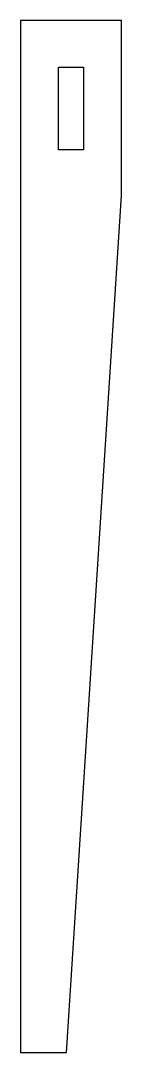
# Model space of a CAD drawing. Header units: metres. Extents: x -3.8 to 3.8, y -39 to 39.
import ezdxf

# ---------------------------------------------------------------- set-up
doc = ezdxf.new("R2010")
doc.units = ezdxf.units.M

msp = doc.modelspace()

# ---------------------------------------------------------------- linework, layer by layer
for p, q in [((3.81, 39), (-3.81, 39)), ((-3.81, 39), (-3.81, -39)), ((3.81, 25.7854), (3.81, 39)), ((-0.949997, 29.225), (-0.949997, 35.475)), ((-0.949997, 35.475), (0.949997, 35.475)), ((0.949997, 35.475), (0.949997, 29.225)), ((0.949997, 29.225), (-0.949997, 29.225)), ((-0.330475, -39), (3.81, 25.7854)), ((-3.81, -39), (-0.330475, -39))]:
    msp.add_line(p, q)

doc.saveas('drawing.dxf')
